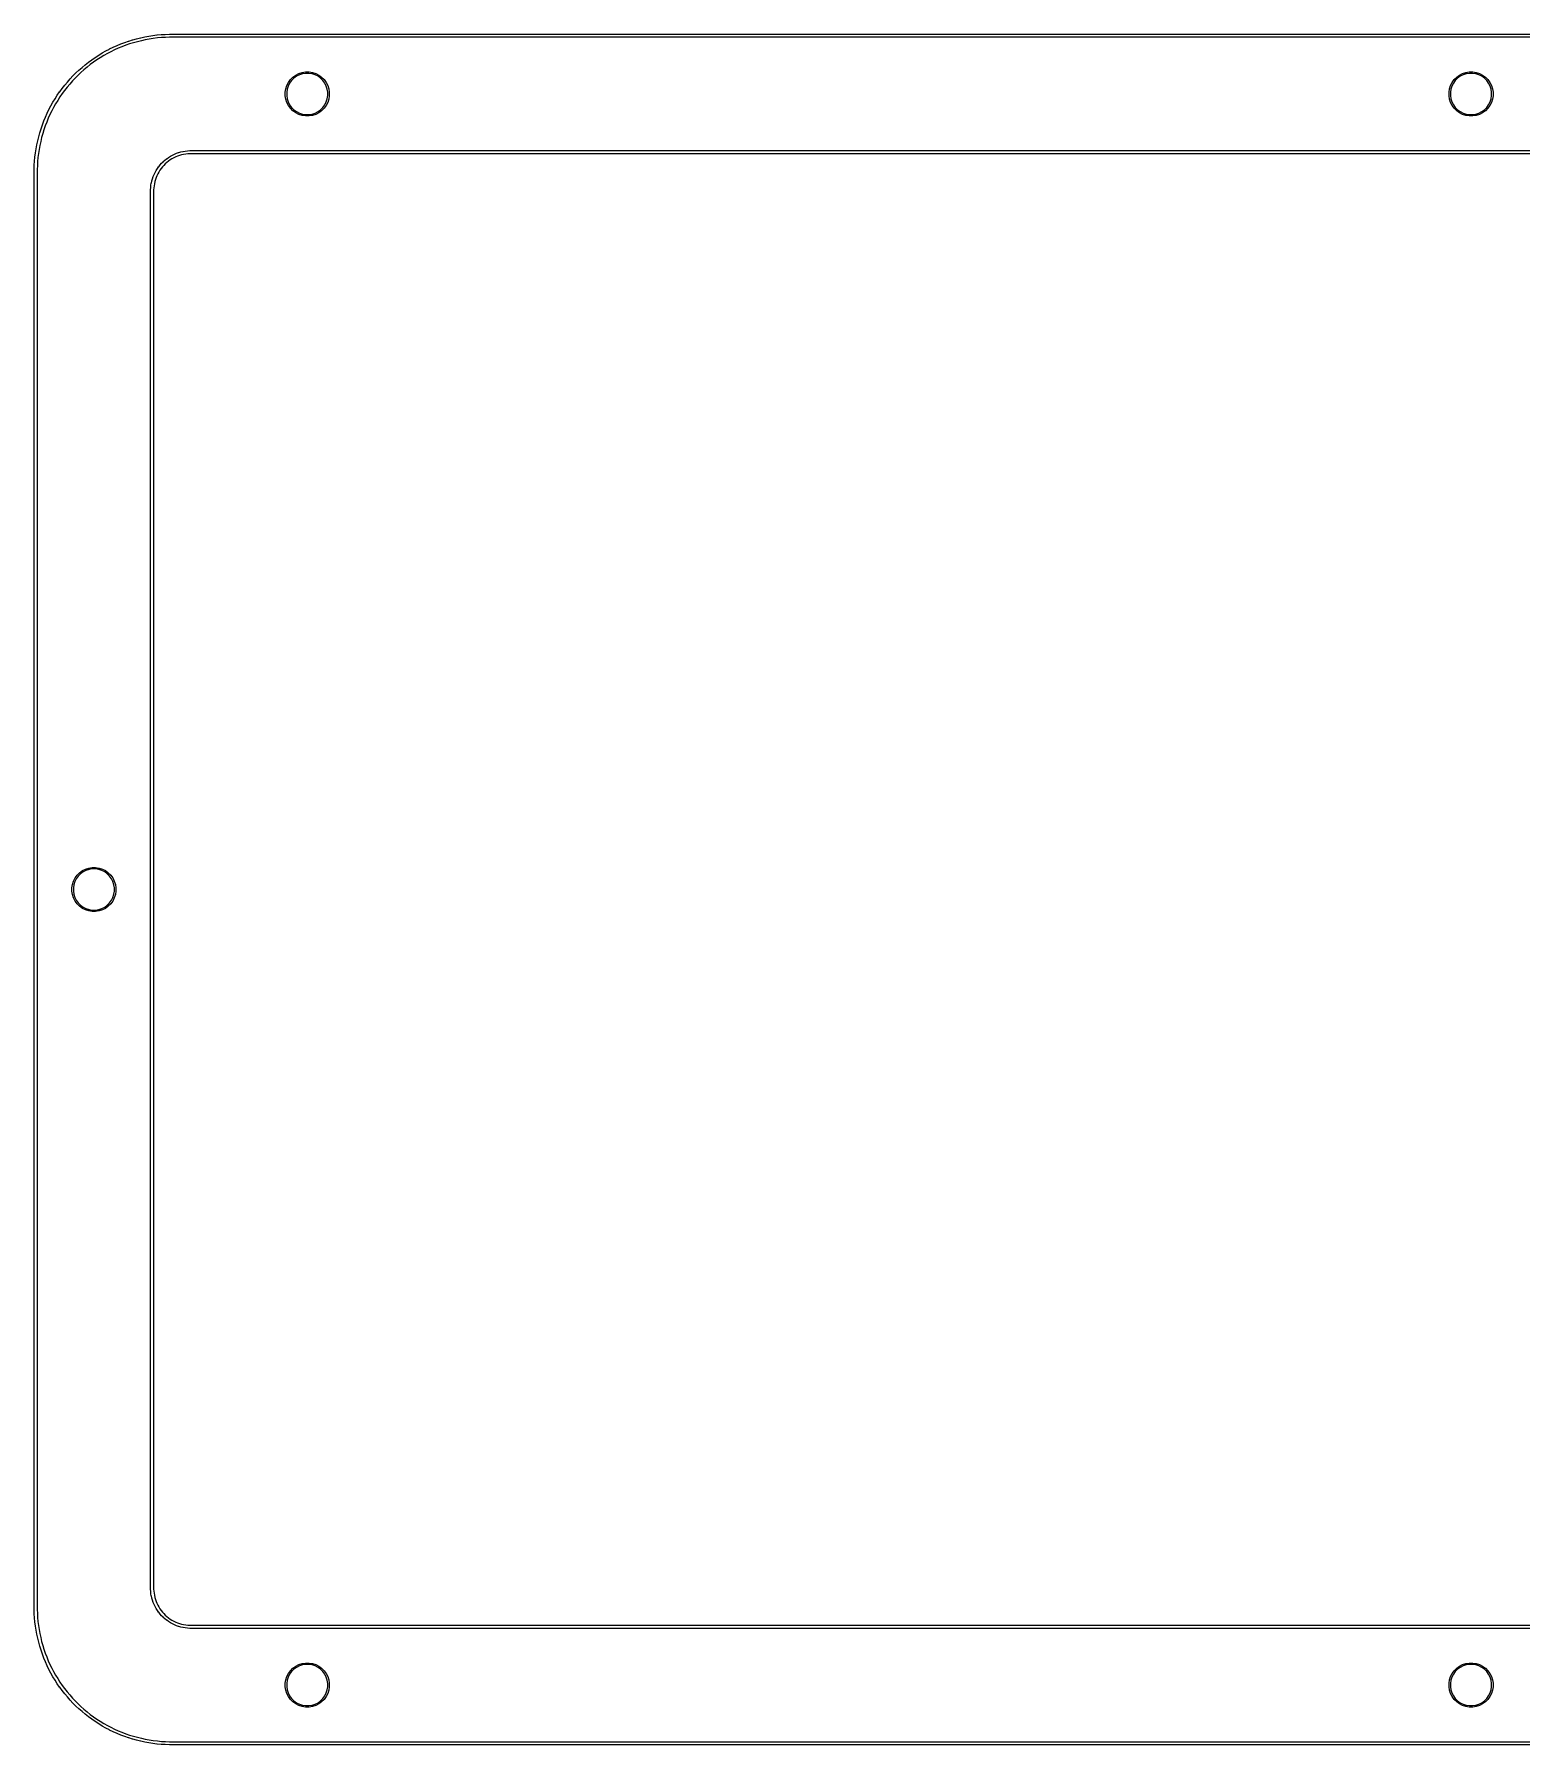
# Model space of a CAD drawing. Header units: inches. Extents: x 2.7 to 10.1, y -5.95 to -1.55.
# Drawn here: x 2.696 to 6.531, y -5.954 to -1.546 of the extents above; entities that cross this region are included whole.
import ezdxf

# ---------------------------------------------------------------- set-up
doc = ezdxf.new("R2010")
doc.units = ezdxf.units.IN
doc.header["$MEASUREMENT"] = 0
doc.layers.add('User.Comments', color=174, linetype='CONTINUOUS', true_color=0x000084)

msp = doc.modelspace()

# ---------------------------------------------------------------- linework, layer by layer
at = {"layer": 'User.Comments', "linetype": 'CONTINUOUS'}
for p, q in [((2.8808, -1.5891), (2.8902, -1.5842)), ((2.8902, -1.5842), (2.8903, -1.5841)), ((2.8903, -1.5841), (2.8998, -1.5795)), ((2.8903, -1.5841), (2.8903, -1.5841)), ((2.9032, -1.5866), (2.8938, -1.5912)), ((2.8998, -1.5795), (2.8999, -1.5795)), ((2.8999, -1.5794), (2.9096, -1.5751)), ((2.8999, -1.5795), (2.8999, -1.5794)), ((2.9127, -1.5823), (2.9032, -1.5866)), ((2.9096, -1.5751), (2.9097, -1.575)), ((2.9096, -1.5751), (2.9096, -1.5751)), ((2.9097, -1.575), (2.9194, -1.571)), ((2.9224, -1.5783), (2.9127, -1.5823)), ((2.9194, -1.571), (2.9195, -1.571)), ((2.9195, -1.571), (2.9196, -1.571)), ((2.9196, -1.571), (2.9294, -1.5672)), ((2.9322, -1.5746), (2.9224, -1.5783)), ((2.9294, -1.5672), (2.9295, -1.5672)), ((2.9295, -1.5672), (2.9296, -1.5672)), ((2.9296, -1.5672), (2.9395, -1.5637)), ((2.9421, -1.5712), (2.9322, -1.5746)), ((2.9395, -1.5637), (2.9396, -1.5637)), ((2.9396, -1.5637), (2.9397, -1.5637)), ((2.9397, -1.5637), (2.9498, -1.5605)), ((2.952, -1.5681), (2.9421, -1.5712)), ((2.9498, -1.5605), (2.9498, -1.5605)), ((2.9498, -1.5605), (2.9499, -1.5605)), ((2.9499, -1.5605), (2.9601, -1.5577)), ((2.9621, -1.5653), (2.952, -1.5681)), ((2.9601, -1.5577), (2.9602, -1.5576)), ((2.9601, -1.5577), (2.9601, -1.5577)), ((2.9602, -1.5576), (2.9704, -1.5551)), ((2.9723, -1.5628), (2.9621, -1.5653)), ((2.9704, -1.5551), (2.9705, -1.5551)), ((2.9705, -1.5551), (2.9706, -1.5551)), ((2.9706, -1.5551), (2.9809, -1.5529)), ((2.9825, -1.5606), (2.9723, -1.5628)), ((2.9809, -1.5529), (2.9809, -1.5528)), ((2.9809, -1.5528), (2.981, -1.5528)), ((2.981, -1.5528), (2.9914, -1.5509)), ((2.9928, -1.5587), (2.9825, -1.5606)), ((2.9914, -1.5509), (2.9915, -1.5509)), ((2.9915, -1.5509), (3.002, -1.5493)), ((2.9915, -1.5509), (2.9915, -1.5509)), ((3.0031, -1.5571), (2.9928, -1.5587)), ((3.002, -1.5493), (3.002, -1.5493)), ((3.002, -1.5493), (3.0021, -1.5493)), ((3.0021, -1.5493), (3.0126, -1.548)), ((3.0135, -1.5558), (3.0031, -1.5571)), ((3.0126, -1.548), (3.0126, -1.548)), ((3.0126, -1.548), (3.0127, -1.548)), ((3.0127, -1.548), (3.0232, -1.5471)), ((3.0239, -1.5549), (3.0135, -1.5558)), ((3.0232, -1.5471), (3.0233, -1.5471)), ((3.0233, -1.5471), (3.0234, -1.547)), ((3.0234, -1.547), (3.0339, -1.5464)), ((3.0343, -1.5543), (3.0239, -1.5549)), ((3.0339, -1.5464), (3.034, -1.5464)), ((3.034, -1.5464), (3.0446, -1.5461)), ((3.034, -1.5464), (3.034, -1.5464)), ((3.0448, -1.554), (3.0343, -1.5543)), ((3.0446, -1.5461), (3.0446, -1.5461)), ((3.0446, -1.5461), (3.0447, -1.5461)), ((3.0447, -1.5461), (3.05, -1.5461)), ((3.05, -1.5539), (3.0448, -1.554)), ((3.05, -1.5461), (3.05, -1.5461)), ((3.05, -1.5461), (3.05, -1.5461)), ((3.05, -1.5461), (9.75, -1.5461)), ((9.75, -1.5539), (3.05, -1.5539)), ((2.8194, -1.6315), (2.8275, -1.6247)), ((2.8325, -1.6308), (2.8244, -1.6375)), ((2.8275, -1.6247), (2.8275, -1.6247)), ((2.8275, -1.6247), (2.8276, -1.6247)), ((2.8276, -1.6247), (2.8359, -1.6181)), ((2.8407, -1.6244), (2.8325, -1.6308)), ((2.8359, -1.6181), (2.8359, -1.6181)), ((2.8359, -1.6181), (2.836, -1.6181)), ((2.836, -1.6181), (2.8445, -1.6118)), ((2.8491, -1.6182), (2.8407, -1.6244)), ((2.8445, -1.6118), (2.8446, -1.6118)), ((2.8446, -1.6117), (2.8533, -1.6057)), ((2.8446, -1.6118), (2.8446, -1.6117)), ((2.8577, -1.6122), (2.8491, -1.6182)), ((2.8533, -1.6057), (2.8534, -1.6057)), ((2.8534, -1.6057), (2.8623, -1.5999)), ((2.8534, -1.6057), (2.8534, -1.6057)), ((2.8665, -1.6066), (2.8577, -1.6122)), ((2.8623, -1.5999), (2.8623, -1.5999)), ((2.8623, -1.5999), (2.8624, -1.5999)), ((2.8624, -1.5999), (2.8714, -1.5944)), ((2.8755, -1.6012), (2.8665, -1.6066)), ((2.8714, -1.5944), (2.8715, -1.5944)), ((2.8715, -1.5943), (2.8807, -1.5891)), ((2.8715, -1.5944), (2.8715, -1.5943)), ((2.8846, -1.596), (2.8755, -1.6012)), ((2.8807, -1.5891), (2.8808, -1.5891)), ((2.8808, -1.5891), (2.8808, -1.5891)), ((2.8938, -1.5912), (2.8846, -1.596)), ((2.7747, -1.6775), (2.7815, -1.6694)), ((2.7875, -1.6744), (2.7808, -1.6825)), ((2.7815, -1.6694), (2.7815, -1.6693)), ((2.7815, -1.6693), (2.7816, -1.6693)), ((2.7816, -1.6693), (2.7886, -1.6614)), ((2.7944, -1.6666), (2.7875, -1.6744)), ((2.7886, -1.6614), (2.7886, -1.6613)), ((2.7886, -1.6613), (2.7887, -1.6613)), ((2.7887, -1.6613), (2.7959, -1.6536)), ((2.8016, -1.659), (2.7944, -1.6666)), ((2.7959, -1.6536), (2.796, -1.6535)), ((2.796, -1.6535), (2.8035, -1.646)), ((2.796, -1.6535), (2.796, -1.6535)), ((2.809, -1.6516), (2.8016, -1.659)), ((2.8035, -1.646), (2.8036, -1.6459)), ((2.8035, -1.646), (2.8035, -1.646)), ((2.8036, -1.6459), (2.8113, -1.6387)), ((2.8166, -1.6444), (2.809, -1.6516)), ((2.8113, -1.6387), (2.8113, -1.6386)), ((2.8113, -1.6386), (2.8114, -1.6386)), ((2.8114, -1.6386), (2.8193, -1.6316)), ((2.8244, -1.6375), (2.8166, -1.6444)), ((2.8193, -1.6316), (2.8193, -1.6315)), ((2.8193, -1.6315), (2.8194, -1.6315)), ((3.3474, -1.6782), (3.3514, -1.6702)), ((3.3546, -1.6722), (3.3509, -1.6796)), ((3.3514, -1.6702), (3.3567, -1.663)), ((3.3595, -1.6655), (3.3546, -1.6722)), ((3.3567, -1.663), (3.363, -1.6567)), ((3.3655, -1.6595), (3.3595, -1.6655)), ((3.363, -1.6567), (3.3702, -1.6514)), ((3.3722, -1.6546), (3.3655, -1.6595)), ((3.3702, -1.6514), (3.3782, -1.6474)), ((3.3796, -1.6509), (3.3722, -1.6546)), ((3.3782, -1.6474), (3.3867, -1.6446)), ((3.3876, -1.6483), (3.3796, -1.6509)), ((3.3867, -1.6446), (3.3955, -1.6432)), ((3.3958, -1.647), (3.3876, -1.6483)), ((3.3955, -1.6432), (3.4045, -1.6432)), ((3.4042, -1.647), (3.3958, -1.647)), ((3.4124, -1.6483), (3.4042, -1.647)), ((3.4045, -1.6432), (3.4133, -1.6446)), ((3.4204, -1.6509), (3.4124, -1.6483)), ((3.4133, -1.6446), (3.4218, -1.6474)), ((3.4278, -1.6546), (3.4204, -1.6509)), ((3.4218, -1.6474), (3.4298, -1.6514)), ((3.4345, -1.6595), (3.4278, -1.6546)), ((3.4298, -1.6514), (3.437, -1.6567)), ((3.4405, -1.6655), (3.4345, -1.6595)), ((3.437, -1.6567), (3.4433, -1.663)), ((3.4454, -1.6722), (3.4405, -1.6655)), ((3.4433, -1.663), (3.4486, -1.6702)), ((3.4491, -1.6796), (3.4454, -1.6722)), ((3.4486, -1.6702), (3.4526, -1.6782)), ((6.3474, -1.6782), (6.3514, -1.6702)), ((6.3546, -1.6722), (6.3509, -1.6796)), ((6.3514, -1.6702), (6.3567, -1.663)), ((6.3595, -1.6655), (6.3546, -1.6722)), ((6.3567, -1.663), (6.363, -1.6567)), ((6.3655, -1.6595), (6.3595, -1.6655)), ((6.363, -1.6567), (6.3702, -1.6514)), ((6.3722, -1.6546), (6.3655, -1.6595)), ((6.3702, -1.6514), (6.3782, -1.6474)), ((6.3796, -1.6509), (6.3722, -1.6546)), ((6.3782, -1.6474), (6.3867, -1.6446)), ((6.3876, -1.6483), (6.3796, -1.6509)), ((6.3867, -1.6446), (6.3955, -1.6432)), ((6.3958, -1.647), (6.3876, -1.6483)), ((6.3955, -1.6432), (6.4045, -1.6432)), ((6.4042, -1.647), (6.3958, -1.647)), ((6.4124, -1.6483), (6.4042, -1.647)), ((6.4045, -1.6432), (6.4133, -1.6446)), ((6.4204, -1.6509), (6.4124, -1.6483)), ((6.4133, -1.6446), (6.4218, -1.6474)), ((6.4278, -1.6546), (6.4204, -1.6509)), ((6.4218, -1.6474), (6.4298, -1.6514)), ((6.4345, -1.6595), (6.4278, -1.6546)), ((6.4298, -1.6514), (6.437, -1.6567)), ((6.4405, -1.6655), (6.4345, -1.6595)), ((6.437, -1.6567), (6.4433, -1.663)), ((6.4454, -1.6722), (6.4405, -1.6655)), ((6.4433, -1.663), (6.4486, -1.6702)), ((6.4491, -1.6796), (6.4454, -1.6722)), ((6.4486, -1.6702), (6.4526, -1.6782)), ((2.7444, -1.7214), (2.7499, -1.7124)), ((2.7499, -1.7123), (2.7557, -1.7034)), ((2.7499, -1.7124), (2.7499, -1.7123)), ((2.7499, -1.7123), (2.7499, -1.7123)), ((2.7566, -1.7165), (2.7512, -1.7255)), ((2.7557, -1.7033), (2.7617, -1.6946)), ((2.7557, -1.7034), (2.7557, -1.7033)), ((2.7557, -1.7034), (2.7557, -1.7034)), ((2.7622, -1.7077), (2.7566, -1.7165)), ((2.7617, -1.6946), (2.7618, -1.6946)), ((2.7618, -1.6945), (2.7681, -1.686)), ((2.7618, -1.6946), (2.7618, -1.6945)), ((2.7682, -1.6991), (2.7622, -1.7077)), ((2.7681, -1.6859), (2.7747, -1.6776)), ((2.7681, -1.686), (2.7681, -1.6859)), ((2.7681, -1.6859), (2.7681, -1.6859)), ((2.7744, -1.6907), (2.7682, -1.6991)), ((2.7808, -1.6825), (2.7744, -1.6907)), ((2.7747, -1.6776), (2.7747, -1.6775)), ((2.7747, -1.6775), (2.7747, -1.6775)), ((3.3432, -1.6955), (3.3446, -1.6867)), ((3.3432, -1.6958), (3.3432, -1.6955)), ((3.3432, -1.7045), (3.3432, -1.6958)), ((3.3446, -1.7133), (3.3432, -1.7045)), ((3.3446, -1.6867), (3.3474, -1.6782)), ((3.3474, -1.7218), (3.3446, -1.7133)), ((3.3483, -1.6876), (3.347, -1.6958)), ((3.347, -1.6958), (3.347, -1.7042)), ((3.347, -1.7042), (3.3483, -1.7124)), ((3.3509, -1.6796), (3.3483, -1.6876)), ((3.3483, -1.7124), (3.3509, -1.7204)), ((3.4517, -1.6876), (3.4491, -1.6796)), ((3.4491, -1.7204), (3.4517, -1.7124)), ((3.453, -1.6958), (3.4517, -1.6876)), ((3.4517, -1.7124), (3.453, -1.7042)), ((3.4526, -1.6782), (3.4554, -1.6867)), ((3.4554, -1.7133), (3.4526, -1.7218)), ((3.453, -1.7042), (3.453, -1.6958)), ((3.4554, -1.6867), (3.4568, -1.6955)), ((3.4568, -1.7045), (3.4554, -1.7133)), ((3.4568, -1.6955), (3.4568, -1.7045)), ((6.3432, -1.6955), (6.3446, -1.6867)), ((6.3432, -1.6958), (6.3432, -1.6955)), ((6.3432, -1.7045), (6.3432, -1.6958)), ((6.3446, -1.7133), (6.3432, -1.7045)), ((6.3446, -1.6867), (6.3474, -1.6782)), ((6.3474, -1.7218), (6.3446, -1.7133)), ((6.3483, -1.6876), (6.347, -1.6958)), ((6.347, -1.6958), (6.347, -1.7042)), ((6.347, -1.7042), (6.3483, -1.7124)), ((6.3509, -1.6796), (6.3483, -1.6876)), ((6.3483, -1.7124), (6.3509, -1.7204)), ((6.4517, -1.6876), (6.4491, -1.6796)), ((6.4491, -1.7204), (6.4517, -1.7124)), ((6.453, -1.6958), (6.4517, -1.6876)), ((6.4517, -1.7124), (6.453, -1.7042)), ((6.4526, -1.6782), (6.4554, -1.6867)), ((6.4554, -1.7133), (6.4526, -1.7218)), ((6.453, -1.7042), (6.453, -1.6958)), ((6.4554, -1.6867), (6.4568, -1.6955)), ((6.4568, -1.7045), (6.4554, -1.7133)), ((6.4568, -1.6955), (6.4568, -1.7045)), ((2.721, -1.7694), (2.725, -1.7597)), ((2.725, -1.7597), (2.7251, -1.7596)), ((2.7251, -1.7596), (2.7294, -1.7499)), ((2.7251, -1.7596), (2.7251, -1.7596)), ((2.7323, -1.7627), (2.7283, -1.7724)), ((2.7294, -1.7499), (2.7295, -1.7499)), ((2.7295, -1.7498), (2.7341, -1.7403)), ((2.7295, -1.7499), (2.7295, -1.7498)), ((2.7366, -1.7532), (2.7323, -1.7627)), ((2.7341, -1.7403), (2.7342, -1.7402)), ((2.7341, -1.7403), (2.7341, -1.7403)), ((2.7342, -1.7402), (2.7391, -1.7308)), ((2.7412, -1.7438), (2.7366, -1.7532)), ((2.7391, -1.7307), (2.7443, -1.7215)), ((2.7391, -1.7308), (2.7391, -1.7307)), ((2.7391, -1.7308), (2.7391, -1.7308)), ((2.746, -1.7346), (2.7412, -1.7438)), ((2.7443, -1.7215), (2.7444, -1.7215)), ((2.7444, -1.7215), (2.7444, -1.7214)), ((2.7512, -1.7255), (2.746, -1.7346)), ((3.3514, -1.7298), (3.3474, -1.7218)), ((3.3509, -1.7204), (3.3546, -1.7278)), ((3.3567, -1.737), (3.3514, -1.7298)), ((3.3546, -1.7278), (3.3595, -1.7345)), ((3.363, -1.7433), (3.3567, -1.737)), ((3.3595, -1.7345), (3.3655, -1.7405)), ((3.3702, -1.7486), (3.363, -1.7433)), ((3.3655, -1.7405), (3.3722, -1.7454)), ((3.3782, -1.7526), (3.3702, -1.7486)), ((3.3722, -1.7454), (3.3796, -1.7491)), ((3.3867, -1.7554), (3.3782, -1.7526)), ((3.3796, -1.7491), (3.3876, -1.7517)), ((3.3955, -1.7568), (3.3867, -1.7554)), ((3.3876, -1.7517), (3.3958, -1.753)), ((3.4045, -1.7568), (3.3955, -1.7568)), ((3.3958, -1.753), (3.4042, -1.753)), ((3.4042, -1.753), (3.4124, -1.7517)), ((3.4133, -1.7554), (3.4045, -1.7568)), ((3.4124, -1.7517), (3.4204, -1.7491)), ((3.4218, -1.7526), (3.4133, -1.7554)), ((3.4204, -1.7491), (3.4278, -1.7454)), ((3.4298, -1.7486), (3.4218, -1.7526)), ((3.4278, -1.7454), (3.4345, -1.7405)), ((3.437, -1.7433), (3.4298, -1.7486)), ((3.4345, -1.7405), (3.4405, -1.7345)), ((3.4433, -1.737), (3.437, -1.7433)), ((3.4405, -1.7345), (3.4454, -1.7278)), ((3.4486, -1.7298), (3.4433, -1.737)), ((3.4454, -1.7278), (3.4491, -1.7204)), ((3.4526, -1.7218), (3.4486, -1.7298)), ((6.3514, -1.7298), (6.3474, -1.7218)), ((6.3509, -1.7204), (6.3546, -1.7278)), ((6.3567, -1.737), (6.3514, -1.7298)), ((6.3546, -1.7278), (6.3595, -1.7345)), ((6.363, -1.7433), (6.3567, -1.737)), ((6.3595, -1.7345), (6.3655, -1.7405)), ((6.3702, -1.7486), (6.363, -1.7433)), ((6.3655, -1.7405), (6.3722, -1.7454)), ((6.3782, -1.7526), (6.3702, -1.7486)), ((6.3722, -1.7454), (6.3796, -1.7491)), ((6.3867, -1.7554), (6.3782, -1.7526)), ((6.3796, -1.7491), (6.3876, -1.7517)), ((6.3955, -1.7568), (6.3867, -1.7554)), ((6.3876, -1.7517), (6.3958, -1.753)), ((6.4045, -1.7568), (6.3955, -1.7568)), ((6.3958, -1.753), (6.4042, -1.753)), ((6.4042, -1.753), (6.4124, -1.7517)), ((6.4133, -1.7554), (6.4045, -1.7568)), ((6.4124, -1.7517), (6.4204, -1.7491)), ((6.4218, -1.7526), (6.4133, -1.7554)), ((6.4204, -1.7491), (6.4278, -1.7454)), ((6.4298, -1.7486), (6.4218, -1.7526)), ((6.4278, -1.7454), (6.4345, -1.7405)), ((6.437, -1.7433), (6.4298, -1.7486)), ((6.4345, -1.7405), (6.4405, -1.7345)), ((6.4433, -1.737), (6.437, -1.7433)), ((6.4405, -1.7345), (6.4454, -1.7278)), ((6.4486, -1.7298), (6.4433, -1.737)), ((6.4454, -1.7278), (6.4491, -1.7204)), ((6.4526, -1.7218), (6.4486, -1.7298)), ((2.7077, -1.8101), (2.7105, -1.7999)), ((2.7105, -1.7998), (2.7137, -1.7897)), ((2.7105, -1.7999), (2.7105, -1.7998)), ((2.7105, -1.7998), (2.7105, -1.7998)), ((2.7137, -1.7895), (2.7172, -1.7796)), ((2.7137, -1.7896), (2.7137, -1.7895)), ((2.7137, -1.7897), (2.7137, -1.7896)), ((2.7181, -1.802), (2.7153, -1.8121)), ((2.7172, -1.7794), (2.721, -1.7696)), ((2.7172, -1.7795), (2.7172, -1.7794)), ((2.7172, -1.7796), (2.7172, -1.7795)), ((2.7212, -1.7921), (2.7181, -1.802)), ((2.721, -1.7695), (2.721, -1.7694)), ((2.721, -1.7696), (2.721, -1.7695)), ((2.7246, -1.7822), (2.7212, -1.7921)), ((2.7283, -1.7724), (2.7246, -1.7822)), ((2.6993, -1.852), (2.7009, -1.8415)), ((2.7009, -1.8414), (2.7028, -1.831)), ((2.7009, -1.8415), (2.7009, -1.8414)), ((2.7009, -1.8415), (2.7009, -1.8415)), ((2.7028, -1.831), (2.7028, -1.8309)), ((2.7028, -1.8309), (2.7029, -1.8309)), ((2.7029, -1.8309), (2.7051, -1.8206)), ((2.7051, -1.8204), (2.7076, -1.8102)), ((2.7051, -1.8205), (2.7051, -1.8204)), ((2.7051, -1.8206), (2.7051, -1.8205)), ((2.7087, -1.8428), (2.7071, -1.8531)), ((2.7076, -1.8102), (2.7077, -1.8101)), ((2.7077, -1.8101), (2.7077, -1.8101)), ((2.7106, -1.8325), (2.7087, -1.8428)), ((2.7128, -1.8223), (2.7106, -1.8325)), ((2.7153, -1.8121), (2.7128, -1.8223)), ((3.063, -1.8528), (3.0683, -1.851)), ((3.0683, -1.851), (3.0684, -1.851)), ((3.0684, -1.851), (3.0685, -1.8509)), ((3.0685, -1.8509), (3.0739, -1.8494)), ((3.0739, -1.8494), (3.074, -1.8493)), ((3.074, -1.8493), (3.0741, -1.8493)), ((3.0741, -1.8493), (3.0796, -1.8481)), ((3.0796, -1.8481), (3.0797, -1.848)), ((3.0797, -1.848), (3.0798, -1.848)), ((3.0798, -1.848), (3.0854, -1.8471)), ((3.0854, -1.8471), (3.0855, -1.8471)), ((3.0855, -1.8471), (3.0856, -1.8471)), ((3.0856, -1.8471), (3.0912, -1.8464)), ((3.0912, -1.8464), (3.0913, -1.8464)), ((3.0913, -1.8464), (3.0914, -1.8464)), ((3.0914, -1.8464), (3.097, -1.8461)), ((3.097, -1.8461), (3.0971, -1.8461)), ((3.0971, -1.8461), (3.0972, -1.8461)), ((3.0972, -1.8461), (3.1, -1.8461)), ((3.1, -1.8461), (3.1, -1.8461)), ((3.1, -1.8461), (3.1, -1.8461)), ((3.1, -1.8461), (9.7, -1.8461)), ((2.6961, -1.8946), (2.6964, -1.884)), ((2.6961, -1.8947), (2.6961, -1.8946)), ((2.6961, -1.8946), (2.6961, -1.8946)), ((2.6961, -1.9), (2.6961, -1.8947)), ((2.6964, -1.8839), (2.697, -1.8734)), ((2.6964, -1.884), (2.6964, -1.8839)), ((2.6964, -1.884), (2.6964, -1.884)), ((2.697, -1.8734), (2.6971, -1.8733)), ((2.6971, -1.8732), (2.698, -1.8627)), ((2.6971, -1.8733), (2.6971, -1.8732)), ((2.698, -1.8626), (2.6993, -1.8521)), ((2.698, -1.8627), (2.698, -1.8626)), ((2.698, -1.8626), (2.698, -1.8626)), ((2.6993, -1.8521), (2.6993, -1.852)), ((2.6993, -1.852), (2.6993, -1.852)), ((2.704, -1.8948), (2.7039, -1.9)), ((2.7043, -1.8843), (2.704, -1.8948)), ((2.7049, -1.8739), (2.7043, -1.8843)), ((2.7058, -1.8635), (2.7049, -1.8739)), ((2.7071, -1.8531), (2.7058, -1.8635)), ((3.0105, -1.8971), (3.0135, -1.8923)), ((3.0135, -1.8923), (3.0136, -1.8922)), ((3.0136, -1.8922), (3.0169, -1.8876)), ((3.0136, -1.8922), (3.0136, -1.8922)), ((3.0169, -1.8875), (3.017, -1.8874)), ((3.0169, -1.8876), (3.0169, -1.8875)), ((3.017, -1.8874), (3.0205, -1.883)), ((3.0232, -1.8922), (3.0201, -1.8966)), ((3.0205, -1.883), (3.0206, -1.8829)), ((3.0206, -1.8828), (3.0244, -1.8787)), ((3.0206, -1.8829), (3.0206, -1.8828)), ((3.0266, -1.888), (3.0232, -1.8922)), ((3.0244, -1.8787), (3.0245, -1.8786)), ((3.0245, -1.8785), (3.0285, -1.8745)), ((3.0245, -1.8786), (3.0245, -1.8785)), ((3.0302, -1.884), (3.0266, -1.888)), ((3.0285, -1.8745), (3.0286, -1.8745)), ((3.0286, -1.8745), (3.0287, -1.8744)), ((3.0287, -1.8744), (3.0328, -1.8706)), ((3.034, -1.8802), (3.0302, -1.884)), ((3.0328, -1.8706), (3.0329, -1.8706)), ((3.0329, -1.8706), (3.033, -1.8705)), ((3.033, -1.8705), (3.0374, -1.867)), ((3.038, -1.8766), (3.034, -1.8802)), ((3.0374, -1.867), (3.0375, -1.8669)), ((3.0375, -1.8669), (3.0376, -1.8669)), ((3.0376, -1.8669), (3.0422, -1.8636)), ((3.0422, -1.8732), (3.038, -1.8766)), ((3.0422, -1.8636), (3.0423, -1.8635)), ((3.0422, -1.8636), (3.0422, -1.8636)), ((3.0466, -1.8701), (3.0422, -1.8732)), ((3.0423, -1.8635), (3.0471, -1.8605)), ((3.0512, -1.8672), (3.0466, -1.8701)), ((3.0471, -1.8605), (3.0472, -1.8605)), ((3.0472, -1.8605), (3.0473, -1.8604)), ((3.0473, -1.8604), (3.0522, -1.8577)), ((3.0559, -1.8646), (3.0512, -1.8672)), ((3.0522, -1.8577), (3.0523, -1.8576)), ((3.0523, -1.8576), (3.0524, -1.8576)), ((3.0524, -1.8576), (3.0574, -1.8552)), ((3.0608, -1.8623), (3.0559, -1.8646)), ((3.0574, -1.8552), (3.0575, -1.8551)), ((3.0575, -1.8551), (3.0576, -1.8551)), ((3.0576, -1.8551), (3.0628, -1.8529)), ((3.0657, -1.8602), (3.0608, -1.8623)), ((3.0628, -1.8529), (3.0629, -1.8529)), ((3.0629, -1.8529), (3.063, -1.8528)), ((3.0708, -1.8585), (3.0657, -1.8602)), ((3.076, -1.857), (3.0708, -1.8585)), ((3.0813, -1.8558), (3.076, -1.857)), ((3.0866, -1.8549), (3.0813, -1.8558)), ((3.0919, -1.8543), (3.0866, -1.8549)), ((3.0973, -1.854), (3.0919, -1.8543)), ((3.1, -1.8539), (3.0973, -1.854)), ((9.7, -1.8539), (3.1, -1.8539)), ((2.6961, -5.6), (2.6961, -1.9)), ((2.6961, -1.9), (2.6961, -1.9)), ((2.6961, -1.9), (2.6961, -1.9)), ((2.7039, -1.9), (2.7039, -5.6)), ((2.9964, -1.9412), (2.9971, -1.9356)), ((2.9971, -1.9354), (2.998, -1.9298)), ((2.9971, -1.9355), (2.9971, -1.9354)), ((2.9971, -1.9356), (2.9971, -1.9355)), ((2.998, -1.9297), (2.9981, -1.9296)), ((2.998, -1.9298), (2.998, -1.9297)), ((2.9981, -1.9296), (2.9993, -1.9241)), ((2.9993, -1.924), (2.9994, -1.9239)), ((2.9993, -1.9241), (2.9993, -1.924)), ((2.9994, -1.9239), (3.0009, -1.9185)), ((3.0009, -1.9185), (3.001, -1.9184)), ((3.001, -1.9183), (3.0028, -1.913)), ((3.001, -1.9184), (3.001, -1.9183)), ((3.0028, -1.913), (3.0029, -1.9129)), ((3.0029, -1.9128), (3.0051, -1.9076)), ((3.0029, -1.9129), (3.0029, -1.9128)), ((3.0049, -1.9366), (3.0043, -1.9419)), ((3.0058, -1.9313), (3.0049, -1.9366)), ((3.0051, -1.9075), (3.0052, -1.9074)), ((3.0051, -1.9076), (3.0051, -1.9075)), ((3.0052, -1.9074), (3.0076, -1.9024)), ((3.007, -1.926), (3.0058, -1.9313)), ((3.0085, -1.9208), (3.007, -1.926)), ((3.0076, -1.9023), (3.0077, -1.9022)), ((3.0076, -1.9024), (3.0076, -1.9023)), ((3.0077, -1.9022), (3.0104, -1.8973)), ((3.0102, -1.9157), (3.0085, -1.9208)), ((3.0123, -1.9108), (3.0102, -1.9157)), ((3.0104, -1.8973), (3.0105, -1.8972)), ((3.0105, -1.8972), (3.0105, -1.8971)), ((3.0146, -1.9059), (3.0123, -1.9108)), ((3.0172, -1.9012), (3.0146, -1.9059)), ((3.0201, -1.8966), (3.0172, -1.9012)), ((2.9961, -1.947), (2.9964, -1.9414)), ((2.9961, -1.9471), (2.9961, -1.947)), ((2.9961, -1.9472), (2.9961, -1.9471)), ((2.9961, -1.95), (2.9961, -1.9472)), ((2.9961, -5.55), (2.9961, -1.95)), ((2.9961, -1.95), (2.9961, -1.95)), ((2.9961, -1.95), (2.9961, -1.95)), ((2.9964, -1.9413), (2.9964, -1.9412)), ((2.9964, -1.9414), (2.9964, -1.9413)), ((3.004, -1.9473), (3.0039, -1.95)), ((3.0039, -1.95), (3.0039, -5.55)), ((3.0043, -1.9419), (3.004, -1.9473)), ((2.813, -3.7067), (2.8202, -3.7014)), ((2.8202, -3.7014), (2.8282, -3.6974)), ((2.8296, -3.7009), (2.8222, -3.7046)), ((2.8282, -3.6974), (2.8367, -3.6946)), ((2.8376, -3.6983), (2.8296, -3.7009)), ((2.8367, -3.6946), (2.8455, -3.6932)), ((2.8458, -3.697), (2.8376, -3.6983)), ((2.8455, -3.6932), (2.8545, -3.6932)), ((2.8542, -3.697), (2.8458, -3.697)), ((2.8624, -3.6983), (2.8542, -3.697)), ((2.8545, -3.6932), (2.8633, -3.6946)), ((2.8704, -3.7009), (2.8624, -3.6983)), ((2.8633, -3.6946), (2.8718, -3.6974)), ((2.8778, -3.7046), (2.8704, -3.7009)), ((2.8718, -3.6974), (2.8798, -3.7014)), ((2.8798, -3.7014), (2.887, -3.7067)), ((2.7932, -3.7455), (2.7946, -3.7367)), ((2.7932, -3.7458), (2.7932, -3.7455)), ((2.7932, -3.7545), (2.7932, -3.7458)), ((2.7946, -3.7367), (2.7974, -3.7282)), ((2.7983, -3.7376), (2.797, -3.7458)), ((2.797, -3.7458), (2.797, -3.7542)), ((2.7974, -3.7282), (2.8014, -3.7202)), ((2.8009, -3.7296), (2.7983, -3.7376)), ((2.8046, -3.7222), (2.8009, -3.7296)), ((2.8014, -3.7202), (2.8067, -3.713)), ((2.8095, -3.7155), (2.8046, -3.7222)), ((2.8067, -3.713), (2.813, -3.7067)), ((2.8155, -3.7095), (2.8095, -3.7155)), ((2.8222, -3.7046), (2.8155, -3.7095)), ((2.8845, -3.7095), (2.8778, -3.7046)), ((2.8905, -3.7155), (2.8845, -3.7095)), ((2.887, -3.7067), (2.8933, -3.713)), ((2.8954, -3.7222), (2.8905, -3.7155)), ((2.8933, -3.713), (2.8986, -3.7202)), ((2.8991, -3.7296), (2.8954, -3.7222)), ((2.8986, -3.7202), (2.9026, -3.7282)), ((2.9017, -3.7376), (2.8991, -3.7296)), ((2.903, -3.7458), (2.9017, -3.7376)), ((2.9026, -3.7282), (2.9054, -3.7367)), ((2.903, -3.7542), (2.903, -3.7458)), ((2.9054, -3.7367), (2.9068, -3.7455)), ((2.9068, -3.7455), (2.9068, -3.7545)), ((2.7946, -3.7633), (2.7932, -3.7545)), ((2.7974, -3.7718), (2.7946, -3.7633)), ((2.797, -3.7542), (2.7983, -3.7624)), ((2.8014, -3.7798), (2.7974, -3.7718)), ((2.7983, -3.7624), (2.8009, -3.7704)), ((2.8009, -3.7704), (2.8046, -3.7778)), ((2.8067, -3.787), (2.8014, -3.7798)), ((2.8046, -3.7778), (2.8095, -3.7845)), ((2.813, -3.7933), (2.8067, -3.787)), ((2.8095, -3.7845), (2.8155, -3.7905)), ((2.8155, -3.7905), (2.8222, -3.7954)), ((2.8778, -3.7954), (2.8845, -3.7905)), ((2.8845, -3.7905), (2.8905, -3.7845)), ((2.8933, -3.787), (2.887, -3.7933)), ((2.8905, -3.7845), (2.8954, -3.7778)), ((2.8986, -3.7798), (2.8933, -3.787)), ((2.8954, -3.7778), (2.8991, -3.7704)), ((2.9026, -3.7718), (2.8986, -3.7798)), ((2.8991, -3.7704), (2.9017, -3.7624)), ((2.9017, -3.7624), (2.903, -3.7542)), ((2.9054, -3.7633), (2.9026, -3.7718)), ((2.9068, -3.7545), (2.9054, -3.7633)), ((2.8202, -3.7986), (2.813, -3.7933)), ((2.8282, -3.8026), (2.8202, -3.7986)), ((2.8222, -3.7954), (2.8296, -3.7991)), ((2.8367, -3.8054), (2.8282, -3.8026)), ((2.8296, -3.7991), (2.8376, -3.8017)), ((2.8455, -3.8068), (2.8367, -3.8054)), ((2.8376, -3.8017), (2.8458, -3.803)), ((2.8545, -3.8068), (2.8455, -3.8068)), ((2.8458, -3.803), (2.8542, -3.803)), ((2.8542, -3.803), (2.8624, -3.8017)), ((2.8633, -3.8054), (2.8545, -3.8068)), ((2.8624, -3.8017), (2.8704, -3.7991)), ((2.8718, -3.8026), (2.8633, -3.8054)), ((2.8704, -3.7991), (2.8778, -3.7954)), ((2.8798, -3.7986), (2.8718, -3.8026)), ((2.887, -3.7933), (2.8798, -3.7986)), ((2.9961, -5.5528), (2.9961, -5.55)), ((2.9961, -5.55), (2.9961, -5.55)), ((2.9961, -5.55), (2.9961, -5.55)), ((2.9961, -5.5529), (2.9961, -5.5528)), ((2.9961, -5.553), (2.9961, -5.5529)), ((2.9964, -5.5586), (2.9961, -5.553)), ((3.0039, -5.55), (3.004, -5.5527)), ((3.004, -5.5527), (3.0043, -5.5581)), ((2.9964, -5.5587), (2.9964, -5.5586)), ((2.9964, -5.5588), (2.9964, -5.5587)), ((2.9971, -5.5644), (2.9964, -5.5588)), ((2.9971, -5.5645), (2.9971, -5.5644)), ((2.9971, -5.5646), (2.9971, -5.5645)), ((2.998, -5.5702), (2.9971, -5.5646)), ((2.998, -5.5703), (2.998, -5.5702)), ((2.9981, -5.5704), (2.998, -5.5703)), ((2.9993, -5.5759), (2.9981, -5.5704)), ((2.9993, -5.576), (2.9993, -5.5759)), ((2.9994, -5.5761), (2.9993, -5.576)), ((3.0009, -5.5815), (2.9994, -5.5761)), ((3.001, -5.5816), (3.0009, -5.5815)), ((3.001, -5.5817), (3.001, -5.5816)), ((3.0028, -5.587), (3.001, -5.5817)), ((3.0029, -5.5871), (3.0028, -5.587)), ((3.0029, -5.5872), (3.0029, -5.5871)), ((3.0051, -5.5924), (3.0029, -5.5872)), ((3.0043, -5.5581), (3.0049, -5.5634)), ((3.0049, -5.5634), (3.0058, -5.5687)), ((3.0051, -5.5925), (3.0051, -5.5924)), ((3.0052, -5.5926), (3.0051, -5.5925)), ((3.0076, -5.5976), (3.0052, -5.5926)), ((3.0058, -5.5687), (3.007, -5.574)), ((3.007, -5.574), (3.0085, -5.5792)), ((3.0076, -5.5977), (3.0076, -5.5976)), ((3.0077, -5.5978), (3.0076, -5.5977)), ((3.0104, -5.6027), (3.0077, -5.5978)), ((3.0085, -5.5792), (3.0102, -5.5843)), ((3.0102, -5.5843), (3.0123, -5.5892)), ((3.0123, -5.5892), (3.0146, -5.5941)), ((3.0146, -5.5941), (3.0172, -5.5988)), ((2.6961, -5.6053), (2.6961, -5.6)), ((2.6961, -5.6), (2.6961, -5.6)), ((2.6961, -5.6), (2.6961, -5.6)), ((2.6961, -5.6054), (2.6961, -5.6053)), ((2.6964, -5.616), (2.6961, -5.6054)), ((2.6961, -5.6054), (2.6961, -5.6054)), ((2.6964, -5.6161), (2.6964, -5.616)), ((2.6964, -5.616), (2.6964, -5.616)), ((2.697, -5.6266), (2.6964, -5.6161)), ((2.6971, -5.6267), (2.697, -5.6266)), ((2.6971, -5.6268), (2.6971, -5.6267)), ((2.698, -5.6373), (2.6971, -5.6268)), ((2.698, -5.6374), (2.698, -5.6373)), ((2.6993, -5.6479), (2.698, -5.6374)), ((2.698, -5.6374), (2.698, -5.6374)), ((2.7039, -5.6), (2.704, -5.6052)), ((2.704, -5.6052), (2.7043, -5.6157)), ((2.7043, -5.6157), (2.7049, -5.6261)), ((2.7049, -5.6261), (2.7058, -5.6365)), ((2.7058, -5.6365), (2.7071, -5.6469)), ((3.0105, -5.6028), (3.0104, -5.6027)), ((3.0105, -5.6029), (3.0105, -5.6028)), ((3.0135, -5.6077), (3.0105, -5.6029)), ((3.0136, -5.6078), (3.0135, -5.6077)), ((3.0169, -5.6124), (3.0136, -5.6078)), ((3.0136, -5.6078), (3.0136, -5.6078)), ((3.0169, -5.6125), (3.0169, -5.6124)), ((3.017, -5.6126), (3.0169, -5.6125)), ((3.0205, -5.617), (3.017, -5.6126)), ((3.0172, -5.5988), (3.0201, -5.6034)), ((3.0201, -5.6034), (3.0232, -5.6078)), ((3.0206, -5.6171), (3.0205, -5.617)), ((3.0206, -5.6172), (3.0206, -5.6171)), ((3.0244, -5.6213), (3.0206, -5.6172)), ((3.0232, -5.6078), (3.0266, -5.612)), ((3.0245, -5.6214), (3.0244, -5.6213)), ((3.0245, -5.6215), (3.0245, -5.6214)), ((3.0285, -5.6255), (3.0245, -5.6215)), ((3.0266, -5.612), (3.0302, -5.616)), ((3.0286, -5.6255), (3.0285, -5.6255)), ((3.0287, -5.6256), (3.0286, -5.6255)), ((3.0328, -5.6294), (3.0287, -5.6256)), ((3.0302, -5.616), (3.034, -5.6198)), ((3.0329, -5.6294), (3.0328, -5.6294)), ((3.033, -5.6295), (3.0329, -5.6294)), ((3.0374, -5.633), (3.033, -5.6295)), ((3.034, -5.6198), (3.038, -5.6234)), ((3.0375, -5.6331), (3.0374, -5.633)), ((3.0376, -5.6331), (3.0375, -5.6331)), ((3.0422, -5.6364), (3.0376, -5.6331)), ((3.038, -5.6234), (3.0422, -5.6268)), ((3.0422, -5.6268), (3.0466, -5.6299)), ((3.0423, -5.6365), (3.0422, -5.6364)), ((3.0422, -5.6364), (3.0422, -5.6364)), ((3.0471, -5.6395), (3.0423, -5.6365)), ((3.0466, -5.6299), (3.0512, -5.6328)), ((3.0472, -5.6395), (3.0471, -5.6395)), ((3.0473, -5.6396), (3.0472, -5.6395)), ((3.0522, -5.6423), (3.0473, -5.6396)), ((3.0512, -5.6328), (3.0559, -5.6354)), ((3.0559, -5.6354), (3.0608, -5.6377)), ((3.0608, -5.6377), (3.0657, -5.6398)), ((3.0657, -5.6398), (3.0708, -5.6415)), ((3.0708, -5.6415), (3.076, -5.643)), ((2.6993, -5.648), (2.6993, -5.6479)), ((2.7009, -5.6585), (2.6993, -5.648)), ((2.6993, -5.648), (2.6993, -5.648)), ((2.7009, -5.6586), (2.7009, -5.6585)), ((2.7009, -5.6585), (2.7009, -5.6585)), ((2.7028, -5.669), (2.7009, -5.6586)), ((2.7028, -5.6691), (2.7028, -5.669)), ((2.7029, -5.6691), (2.7028, -5.6691)), ((2.7051, -5.6794), (2.7029, -5.6691)), ((2.7051, -5.6795), (2.7051, -5.6794)), ((2.7051, -5.6796), (2.7051, -5.6795)), ((2.7076, -5.6898), (2.7051, -5.6796)), ((2.7071, -5.6469), (2.7087, -5.6572)), ((2.7087, -5.6572), (2.7106, -5.6675)), ((2.7106, -5.6675), (2.7128, -5.6777)), ((2.7128, -5.6777), (2.7153, -5.6879)), ((3.0523, -5.6424), (3.0522, -5.6423)), ((3.0524, -5.6424), (3.0523, -5.6424)), ((3.0574, -5.6448), (3.0524, -5.6424)), ((3.0575, -5.6449), (3.0574, -5.6448)), ((3.0576, -5.6449), (3.0575, -5.6449)), ((3.0628, -5.6471), (3.0576, -5.6449)), ((3.0629, -5.6471), (3.0628, -5.6471)), ((3.063, -5.6472), (3.0629, -5.6471)), ((3.0683, -5.649), (3.063, -5.6472)), ((3.0684, -5.649), (3.0683, -5.649)), ((3.0685, -5.6491), (3.0684, -5.649)), ((3.0739, -5.6506), (3.0685, -5.6491)), ((3.074, -5.6507), (3.0739, -5.6506)), ((3.0741, -5.6507), (3.074, -5.6507)), ((3.0796, -5.6519), (3.0741, -5.6507)), ((3.076, -5.643), (3.0813, -5.6442)), ((3.0797, -5.652), (3.0796, -5.6519)), ((3.0798, -5.652), (3.0797, -5.652)), ((3.0854, -5.6529), (3.0798, -5.652)), ((3.0813, -5.6442), (3.0866, -5.6451)), ((3.0855, -5.6529), (3.0854, -5.6529)), ((3.0856, -5.6529), (3.0855, -5.6529)), ((3.0912, -5.6536), (3.0856, -5.6529)), ((3.0866, -5.6451), (3.0919, -5.6457)), ((3.0913, -5.6536), (3.0912, -5.6536)), ((3.0914, -5.6536), (3.0913, -5.6536)), ((3.097, -5.6539), (3.0914, -5.6536)), ((3.0919, -5.6457), (3.0973, -5.646)), ((3.0971, -5.6539), (3.097, -5.6539)), ((3.0972, -5.6539), (3.0971, -5.6539)), ((3.1, -5.6539), (3.0972, -5.6539)), ((3.0973, -5.646), (3.1, -5.6461)), ((3.1, -5.6461), (9.7, -5.6461)), ((9.7, -5.6539), (3.1, -5.6539)), ((3.1, -5.6539), (3.1, -5.6539)), ((3.1, -5.6539), (3.1, -5.6539)), ((2.7077, -5.6899), (2.7076, -5.6898)), ((2.7105, -5.7001), (2.7077, -5.6899)), ((2.7077, -5.6899), (2.7077, -5.6899)), ((2.7105, -5.7002), (2.7105, -5.7001)), ((2.7137, -5.7103), (2.7105, -5.7002)), ((2.7105, -5.7002), (2.7105, -5.7002)), ((2.7137, -5.7104), (2.7137, -5.7103)), ((2.7137, -5.7105), (2.7137, -5.7104)), ((2.7172, -5.7204), (2.7137, -5.7105)), ((2.7153, -5.6879), (2.7181, -5.698)), ((2.7172, -5.7205), (2.7172, -5.7204)), ((2.7172, -5.7206), (2.7172, -5.7205)), ((2.721, -5.7304), (2.7172, -5.7206)), ((2.7181, -5.698), (2.7212, -5.7079)), ((2.7212, -5.7079), (2.7246, -5.7178)), ((2.7246, -5.7178), (2.7283, -5.7276)), ((2.7283, -5.7276), (2.7323, -5.7373)), ((2.721, -5.7305), (2.721, -5.7304)), ((2.721, -5.7306), (2.721, -5.7305)), ((2.725, -5.7403), (2.721, -5.7306)), ((2.7251, -5.7404), (2.725, -5.7403)), ((2.7294, -5.7501), (2.7251, -5.7404)), ((2.7251, -5.7404), (2.7251, -5.7404)), ((2.7295, -5.7501), (2.7294, -5.7501)), ((2.7295, -5.7502), (2.7295, -5.7501)), ((2.7341, -5.7597), (2.7295, -5.7502)), ((2.7323, -5.7373), (2.7366, -5.7468)), ((2.7342, -5.7598), (2.7341, -5.7597)), ((2.7341, -5.7597), (2.7341, -5.7597)), ((2.7391, -5.7692), (2.7342, -5.7598)), ((2.7366, -5.7468), (2.7412, -5.7562)), ((2.7391, -5.7693), (2.7391, -5.7692)), ((2.7391, -5.7692), (2.7391, -5.7692)), ((2.7443, -5.7785), (2.7391, -5.7693)), ((2.7412, -5.7562), (2.746, -5.7654)), ((2.746, -5.7654), (2.7512, -5.7745)), ((3.3474, -5.7782), (3.3514, -5.7702)), ((3.3546, -5.7722), (3.3509, -5.7796)), ((3.3514, -5.7702), (3.3567, -5.763)), ((3.3595, -5.7655), (3.3546, -5.7722)), ((3.3567, -5.763), (3.363, -5.7567)), ((3.3655, -5.7595), (3.3595, -5.7655)), ((3.363, -5.7567), (3.3702, -5.7514)), ((3.3722, -5.7546), (3.3655, -5.7595)), ((3.3702, -5.7514), (3.3782, -5.7474)), ((3.3796, -5.7509), (3.3722, -5.7546)), ((3.3782, -5.7474), (3.3867, -5.7446)), ((3.3876, -5.7483), (3.3796, -5.7509)), ((3.3867, -5.7446), (3.3955, -5.7432)), ((3.3958, -5.747), (3.3876, -5.7483)), ((3.3955, -5.7432), (3.4045, -5.7432)), ((3.4042, -5.747), (3.3958, -5.747)), ((3.4124, -5.7483), (3.4042, -5.747)), ((3.4045, -5.7432), (3.4133, -5.7446)), ((3.4204, -5.7509), (3.4124, -5.7483)), ((3.4133, -5.7446), (3.4218, -5.7474)), ((3.4278, -5.7546), (3.4204, -5.7509)), ((3.4218, -5.7474), (3.4298, -5.7514)), ((3.4345, -5.7595), (3.4278, -5.7546)), ((3.4298, -5.7514), (3.437, -5.7567)), ((3.4405, -5.7655), (3.4345, -5.7595)), ((3.437, -5.7567), (3.4433, -5.763)), ((3.4454, -5.7722), (3.4405, -5.7655)), ((3.4433, -5.763), (3.4486, -5.7702)), ((3.4491, -5.7796), (3.4454, -5.7722)), ((3.4486, -5.7702), (3.4526, -5.7782)), ((6.3474, -5.7782), (6.3514, -5.7702)), ((6.3546, -5.7722), (6.3509, -5.7796)), ((6.3514, -5.7702), (6.3567, -5.763)), ((6.3595, -5.7655), (6.3546, -5.7722)), ((6.3567, -5.763), (6.363, -5.7567)), ((6.3655, -5.7595), (6.3595, -5.7655)), ((6.363, -5.7567), (6.3702, -5.7514)), ((6.3722, -5.7546), (6.3655, -5.7595)), ((6.3702, -5.7514), (6.3782, -5.7474)), ((6.3796, -5.7509), (6.3722, -5.7546)), ((6.3782, -5.7474), (6.3867, -5.7446)), ((6.3876, -5.7483), (6.3796, -5.7509)), ((6.3867, -5.7446), (6.3955, -5.7432)), ((6.3958, -5.747), (6.3876, -5.7483)), ((6.3955, -5.7432), (6.4045, -5.7432)), ((6.4042, -5.747), (6.3958, -5.747)), ((6.4124, -5.7483), (6.4042, -5.747)), ((6.4045, -5.7432), (6.4133, -5.7446)), ((6.4204, -5.7509), (6.4124, -5.7483)), ((6.4133, -5.7446), (6.4218, -5.7474)), ((6.4278, -5.7546), (6.4204, -5.7509)), ((6.4218, -5.7474), (6.4298, -5.7514)), ((6.4345, -5.7595), (6.4278, -5.7546)), ((6.4298, -5.7514), (6.437, -5.7567)), ((6.4405, -5.7655), (6.4345, -5.7595)), ((6.437, -5.7567), (6.4433, -5.763)), ((6.4454, -5.7722), (6.4405, -5.7655)), ((6.4433, -5.763), (6.4486, -5.7702)), ((6.4491, -5.7796), (6.4454, -5.7722)), ((6.4486, -5.7702), (6.4526, -5.7782)), ((2.7444, -5.7785), (2.7443, -5.7785)), ((2.7444, -5.7786), (2.7444, -5.7785)), ((2.7499, -5.7876), (2.7444, -5.7786)), ((2.7499, -5.7877), (2.7499, -5.7876)), ((2.7557, -5.7966), (2.7499, -5.7877)), ((2.7499, -5.7877), (2.7499, -5.7877)), ((2.7512, -5.7745), (2.7566, -5.7835)), ((2.7557, -5.7967), (2.7557, -5.7966)), ((2.7557, -5.7966), (2.7557, -5.7966)), ((2.7617, -5.8054), (2.7557, -5.7967)), ((2.7566, -5.7835), (2.7622, -5.7923)), ((2.7618, -5.8054), (2.7617, -5.8054)), ((2.7618, -5.8055), (2.7618, -5.8054)), ((2.7681, -5.814), (2.7618, -5.8055)), ((2.7622, -5.7923), (2.7682, -5.8009)), ((2.7681, -5.8141), (2.7681, -5.814)), ((2.7747, -5.8224), (2.7681, -5.8141)), ((2.7681, -5.8141), (2.7681, -5.8141)), ((2.7682, -5.8009), (2.7744, -5.8093)), ((2.7744, -5.8093), (2.7808, -5.8175)), ((2.7808, -5.8175), (2.7875, -5.8256)), ((3.3432, -5.7955), (3.3446, -5.7867)), ((3.3432, -5.7958), (3.3432, -5.7955)), ((3.3432, -5.8045), (3.3432, -5.7958)), ((3.3446, -5.8133), (3.3432, -5.8045)), ((3.3446, -5.7867), (3.3474, -5.7782)), ((3.3474, -5.8218), (3.3446, -5.8133)), ((3.3483, -5.7876), (3.347, -5.7958)), ((3.347, -5.7958), (3.347, -5.8042)), ((3.347, -5.8042), (3.3483, -5.8124)), ((3.3509, -5.7796), (3.3483, -5.7876)), ((3.3483, -5.8124), (3.3509, -5.8204)), ((3.4517, -5.7876), (3.4491, -5.7796)), ((3.4491, -5.8204), (3.4517, -5.8124)), ((3.453, -5.7958), (3.4517, -5.7876)), ((3.4517, -5.8124), (3.453, -5.8042)), ((3.4526, -5.7782), (3.4554, -5.7867)), ((3.4554, -5.8133), (3.4526, -5.8218)), ((3.453, -5.8042), (3.453, -5.7958)), ((3.4554, -5.7867), (3.4568, -5.7955)), ((3.4568, -5.8045), (3.4554, -5.8133)), ((3.4568, -5.7955), (3.4568, -5.8045)), ((6.3432, -5.7955), (6.3446, -5.7867)), ((6.3432, -5.7958), (6.3432, -5.7955)), ((6.3432, -5.8045), (6.3432, -5.7958)), ((6.3446, -5.8133), (6.3432, -5.8045)), ((6.3446, -5.7867), (6.3474, -5.7782)), ((6.3474, -5.8218), (6.3446, -5.8133)), ((6.3483, -5.7876), (6.347, -5.7958)), ((6.347, -5.7958), (6.347, -5.8042)), ((6.347, -5.8042), (6.3483, -5.8124)), ((6.3509, -5.7796), (6.3483, -5.7876)), ((6.3483, -5.8124), (6.3509, -5.8204)), ((6.4517, -5.7876), (6.4491, -5.7796)), ((6.4491, -5.8204), (6.4517, -5.8124)), ((6.453, -5.7958), (6.4517, -5.7876)), ((6.4517, -5.8124), (6.453, -5.8042)), ((6.4526, -5.7782), (6.4554, -5.7867)), ((6.4554, -5.8133), (6.4526, -5.8218)), ((6.453, -5.8042), (6.453, -5.7958)), ((6.4554, -5.7867), (6.4568, -5.7955)), ((6.4568, -5.8045), (6.4554, -5.8133)), ((6.4568, -5.7955), (6.4568, -5.8045)), ((2.7747, -5.8225), (2.7747, -5.8224)), ((2.7815, -5.8306), (2.7747, -5.8225)), ((2.7747, -5.8225), (2.7747, -5.8225)), ((2.7815, -5.8307), (2.7815, -5.8306)), ((2.7816, -5.8307), (2.7815, -5.8307)), ((2.7886, -5.8386), (2.7816, -5.8307)), ((2.7875, -5.8256), (2.7944, -5.8334)), ((2.7886, -5.8387), (2.7886, -5.8386)), ((2.7887, -5.8387), (2.7886, -5.8387)), ((2.7959, -5.8464), (2.7887, -5.8387)), ((2.7944, -5.8334), (2.8016, -5.841)), ((2.796, -5.8465), (2.7959, -5.8464)), ((2.8035, -5.854), (2.796, -5.8465)), ((2.796, -5.8465), (2.796, -5.8465)), ((2.8016, -5.841), (2.809, -5.8484)), ((2.8036, -5.8541), (2.8035, -5.854)), ((2.8035, -5.854), (2.8035, -5.854)), ((2.8113, -5.8613), (2.8036, -5.8541)), ((2.809, -5.8484), (2.8166, -5.8556)), ((2.8113, -5.8614), (2.8113, -5.8613)), ((2.8114, -5.8614), (2.8113, -5.8614)), ((2.8193, -5.8684), (2.8114, -5.8614)), ((2.8166, -5.8556), (2.8244, -5.8625)), ((3.3514, -5.8298), (3.3474, -5.8218)), ((3.3509, -5.8204), (3.3546, -5.8278)), ((3.3567, -5.837), (3.3514, -5.8298)), ((3.3546, -5.8278), (3.3595, -5.8345)), ((3.363, -5.8433), (3.3567, -5.837)), ((3.3595, -5.8345), (3.3655, -5.8405)), ((3.3702, -5.8486), (3.363, -5.8433)), ((3.3655, -5.8405), (3.3722, -5.8454)), ((3.3782, -5.8526), (3.3702, -5.8486)), ((3.3722, -5.8454), (3.3796, -5.8491)), ((3.3867, -5.8554), (3.3782, -5.8526)), ((3.3796, -5.8491), (3.3876, -5.8517)), ((3.3955, -5.8568), (3.3867, -5.8554)), ((3.3876, -5.8517), (3.3958, -5.853)), ((3.4045, -5.8568), (3.3955, -5.8568)), ((3.3958, -5.853), (3.4042, -5.853)), ((3.4042, -5.853), (3.4124, -5.8517)), ((3.4133, -5.8554), (3.4045, -5.8568)), ((3.4124, -5.8517), (3.4204, -5.8491)), ((3.4218, -5.8526), (3.4133, -5.8554)), ((3.4204, -5.8491), (3.4278, -5.8454)), ((3.4298, -5.8486), (3.4218, -5.8526)), ((3.4278, -5.8454), (3.4345, -5.8405)), ((3.437, -5.8433), (3.4298, -5.8486)), ((3.4345, -5.8405), (3.4405, -5.8345)), ((3.4433, -5.837), (3.437, -5.8433)), ((3.4405, -5.8345), (3.4454, -5.8278)), ((3.4486, -5.8298), (3.4433, -5.837)), ((3.4454, -5.8278), (3.4491, -5.8204)), ((3.4526, -5.8218), (3.4486, -5.8298)), ((6.3514, -5.8298), (6.3474, -5.8218)), ((6.3509, -5.8204), (6.3546, -5.8278)), ((6.3567, -5.837), (6.3514, -5.8298)), ((6.3546, -5.8278), (6.3595, -5.8345)), ((6.363, -5.8433), (6.3567, -5.837)), ((6.3595, -5.8345), (6.3655, -5.8405)), ((6.3702, -5.8486), (6.363, -5.8433)), ((6.3655, -5.8405), (6.3722, -5.8454)), ((6.3782, -5.8526), (6.3702, -5.8486)), ((6.3722, -5.8454), (6.3796, -5.8491)), ((6.3867, -5.8554), (6.3782, -5.8526)), ((6.3796, -5.8491), (6.3876, -5.8517)), ((6.3955, -5.8568), (6.3867, -5.8554)), ((6.3876, -5.8517), (6.3958, -5.853)), ((6.4045, -5.8568), (6.3955, -5.8568)), ((6.3958, -5.853), (6.4042, -5.853)), ((6.4042, -5.853), (6.4124, -5.8517)), ((6.4133, -5.8554), (6.4045, -5.8568)), ((6.4124, -5.8517), (6.4204, -5.8491)), ((6.4218, -5.8526), (6.4133, -5.8554)), ((6.4204, -5.8491), (6.4278, -5.8454)), ((6.4298, -5.8486), (6.4218, -5.8526)), ((6.4278, -5.8454), (6.4345, -5.8405)), ((6.437, -5.8433), (6.4298, -5.8486)), ((6.4345, -5.8405), (6.4405, -5.8345)), ((6.4433, -5.837), (6.437, -5.8433)), ((6.4405, -5.8345), (6.4454, -5.8278)), ((6.4486, -5.8298), (6.4433, -5.837)), ((6.4454, -5.8278), (6.4491, -5.8204)), ((6.4526, -5.8218), (6.4486, -5.8298)), ((2.8193, -5.8685), (2.8193, -5.8684)), ((2.8194, -5.8685), (2.8193, -5.8685)), ((2.8275, -5.8753), (2.8194, -5.8685)), ((2.8244, -5.8625), (2.8325, -5.8692)), ((2.8276, -5.8753), (2.8275, -5.8753)), ((2.8275, -5.8753), (2.8275, -5.8753)), ((2.8359, -5.8819), (2.8276, -5.8753)), ((2.8325, -5.8692), (2.8407, -5.8756)), ((2.836, -5.8819), (2.8359, -5.8819)), ((2.8359, -5.8819), (2.8359, -5.8819)), ((2.8445, -5.8882), (2.836, -5.8819)), ((2.8407, -5.8756), (2.8491, -5.8818)), ((2.8446, -5.8882), (2.8445, -5.8882)), ((2.8446, -5.8883), (2.8446, -5.8882)), ((2.8533, -5.8943), (2.8446, -5.8883)), ((2.8491, -5.8818), (2.8577, -5.8878)), ((2.8534, -5.8943), (2.8533, -5.8943)), ((2.8623, -5.9001), (2.8534, -5.8943)), ((2.8534, -5.8943), (2.8534, -5.8943)), ((2.8577, -5.8878), (2.8665, -5.8934)), ((2.8624, -5.9001), (2.8623, -5.9001)), ((2.8623, -5.9001), (2.8623, -5.9001)), ((2.8714, -5.9056), (2.8624, -5.9001)), ((2.8665, -5.8934), (2.8755, -5.8988)), ((2.8715, -5.9056), (2.8714, -5.9056)), ((2.8715, -5.9057), (2.8715, -5.9056)), ((2.8807, -5.9109), (2.8715, -5.9057)), ((2.8755, -5.8988), (2.8846, -5.904)), ((2.8846, -5.904), (2.8938, -5.9088)), ((2.8808, -5.9109), (2.8807, -5.9109)), ((2.8902, -5.9158), (2.8808, -5.9109)), ((2.8808, -5.9109), (2.8808, -5.9109)), ((2.8903, -5.9159), (2.8902, -5.9158)), ((2.8998, -5.9205), (2.8903, -5.9159)), ((2.8903, -5.9159), (2.8903, -5.9159)), ((2.8938, -5.9088), (2.9032, -5.9134)), ((2.8999, -5.9205), (2.8998, -5.9205)), ((2.8999, -5.9206), (2.8999, -5.9205)), ((2.9096, -5.9249), (2.8999, -5.9206)), ((2.9032, -5.9134), (2.9127, -5.9177)), ((2.9097, -5.925), (2.9096, -5.9249)), ((2.9096, -5.9249), (2.9096, -5.9249)), ((2.9194, -5.929), (2.9097, -5.925)), ((2.9127, -5.9177), (2.9224, -5.9217)), ((2.9195, -5.929), (2.9194, -5.929)), ((2.9196, -5.929), (2.9195, -5.929)), ((2.9294, -5.9328), (2.9196, -5.929)), ((2.9224, -5.9217), (2.9322, -5.9254)), ((2.9295, -5.9328), (2.9294, -5.9328)), ((2.9296, -5.9328), (2.9295, -5.9328)), ((2.9395, -5.9363), (2.9296, -5.9328)), ((2.9322, -5.9254), (2.9421, -5.9288)), ((2.9396, -5.9363), (2.9395, -5.9363)), ((2.9397, -5.9363), (2.9396, -5.9363)), ((2.9498, -5.9395), (2.9397, -5.9363)), ((2.9421, -5.9288), (2.952, -5.9319)), ((2.9499, -5.9395), (2.9498, -5.9395)), ((2.9498, -5.9395), (2.9498, -5.9395)), ((2.9601, -5.9423), (2.9499, -5.9395)), ((2.952, -5.9319), (2.9621, -5.9347)), ((2.9602, -5.9424), (2.9601, -5.9423)), ((2.9601, -5.9423), (2.9601, -5.9423)), ((2.9704, -5.9449), (2.9602, -5.9424)), ((2.9621, -5.9347), (2.9723, -5.9372)), ((2.9705, -5.9449), (2.9704, -5.9449)), ((2.9706, -5.9449), (2.9705, -5.9449)), ((2.9809, -5.9471), (2.9706, -5.9449)), ((2.9723, -5.9372), (2.9825, -5.9394)), ((2.9809, -5.9472), (2.9809, -5.9471)), ((2.981, -5.9472), (2.9809, -5.9472)), ((2.9914, -5.9491), (2.981, -5.9472)), ((2.9825, -5.9394), (2.9928, -5.9413)), ((2.9915, -5.9491), (2.9914, -5.9491)), ((3.002, -5.9507), (2.9915, -5.9491)), ((2.9915, -5.9491), (2.9915, -5.9491)), ((2.9928, -5.9413), (3.0031, -5.9429)), ((3.0031, -5.9429), (3.0135, -5.9441)), ((3.0135, -5.9441), (3.0239, -5.9451)), ((3.0239, -5.9451), (3.0343, -5.9457)), ((3.0343, -5.9457), (3.0448, -5.946)), ((3.0448, -5.946), (3.05, -5.9461)), ((3.05, -5.9461), (9.75, -5.9461)), ((3.0021, -5.9507), (3.002, -5.9507)), ((3.002, -5.9507), (3.002, -5.9507)), ((3.0126, -5.952), (3.0021, -5.9507)), ((3.0127, -5.952), (3.0126, -5.952)), ((3.0126, -5.952), (3.0126, -5.952)), ((3.0232, -5.9529), (3.0127, -5.952)), ((3.0233, -5.9529), (3.0232, -5.9529)), ((3.0234, -5.953), (3.0233, -5.9529)), ((3.0339, -5.9536), (3.0234, -5.953)), ((3.034, -5.9536), (3.0339, -5.9536)), ((3.0446, -5.9539), (3.034, -5.9536)), ((3.034, -5.9536), (3.034, -5.9536)), ((3.0447, -5.9539), (3.0446, -5.9539)), ((3.0446, -5.9539), (3.0446, -5.9539)), ((3.05, -5.9539), (3.0447, -5.9539)), ((9.75, -5.9539), (3.05, -5.9539)), ((3.05, -5.9539), (3.05, -5.9539)), ((3.05, -5.9539), (3.05, -5.9539))]:
    msp.add_line(p, q, dxfattribs=at)

doc.saveas('drawing.dxf')
